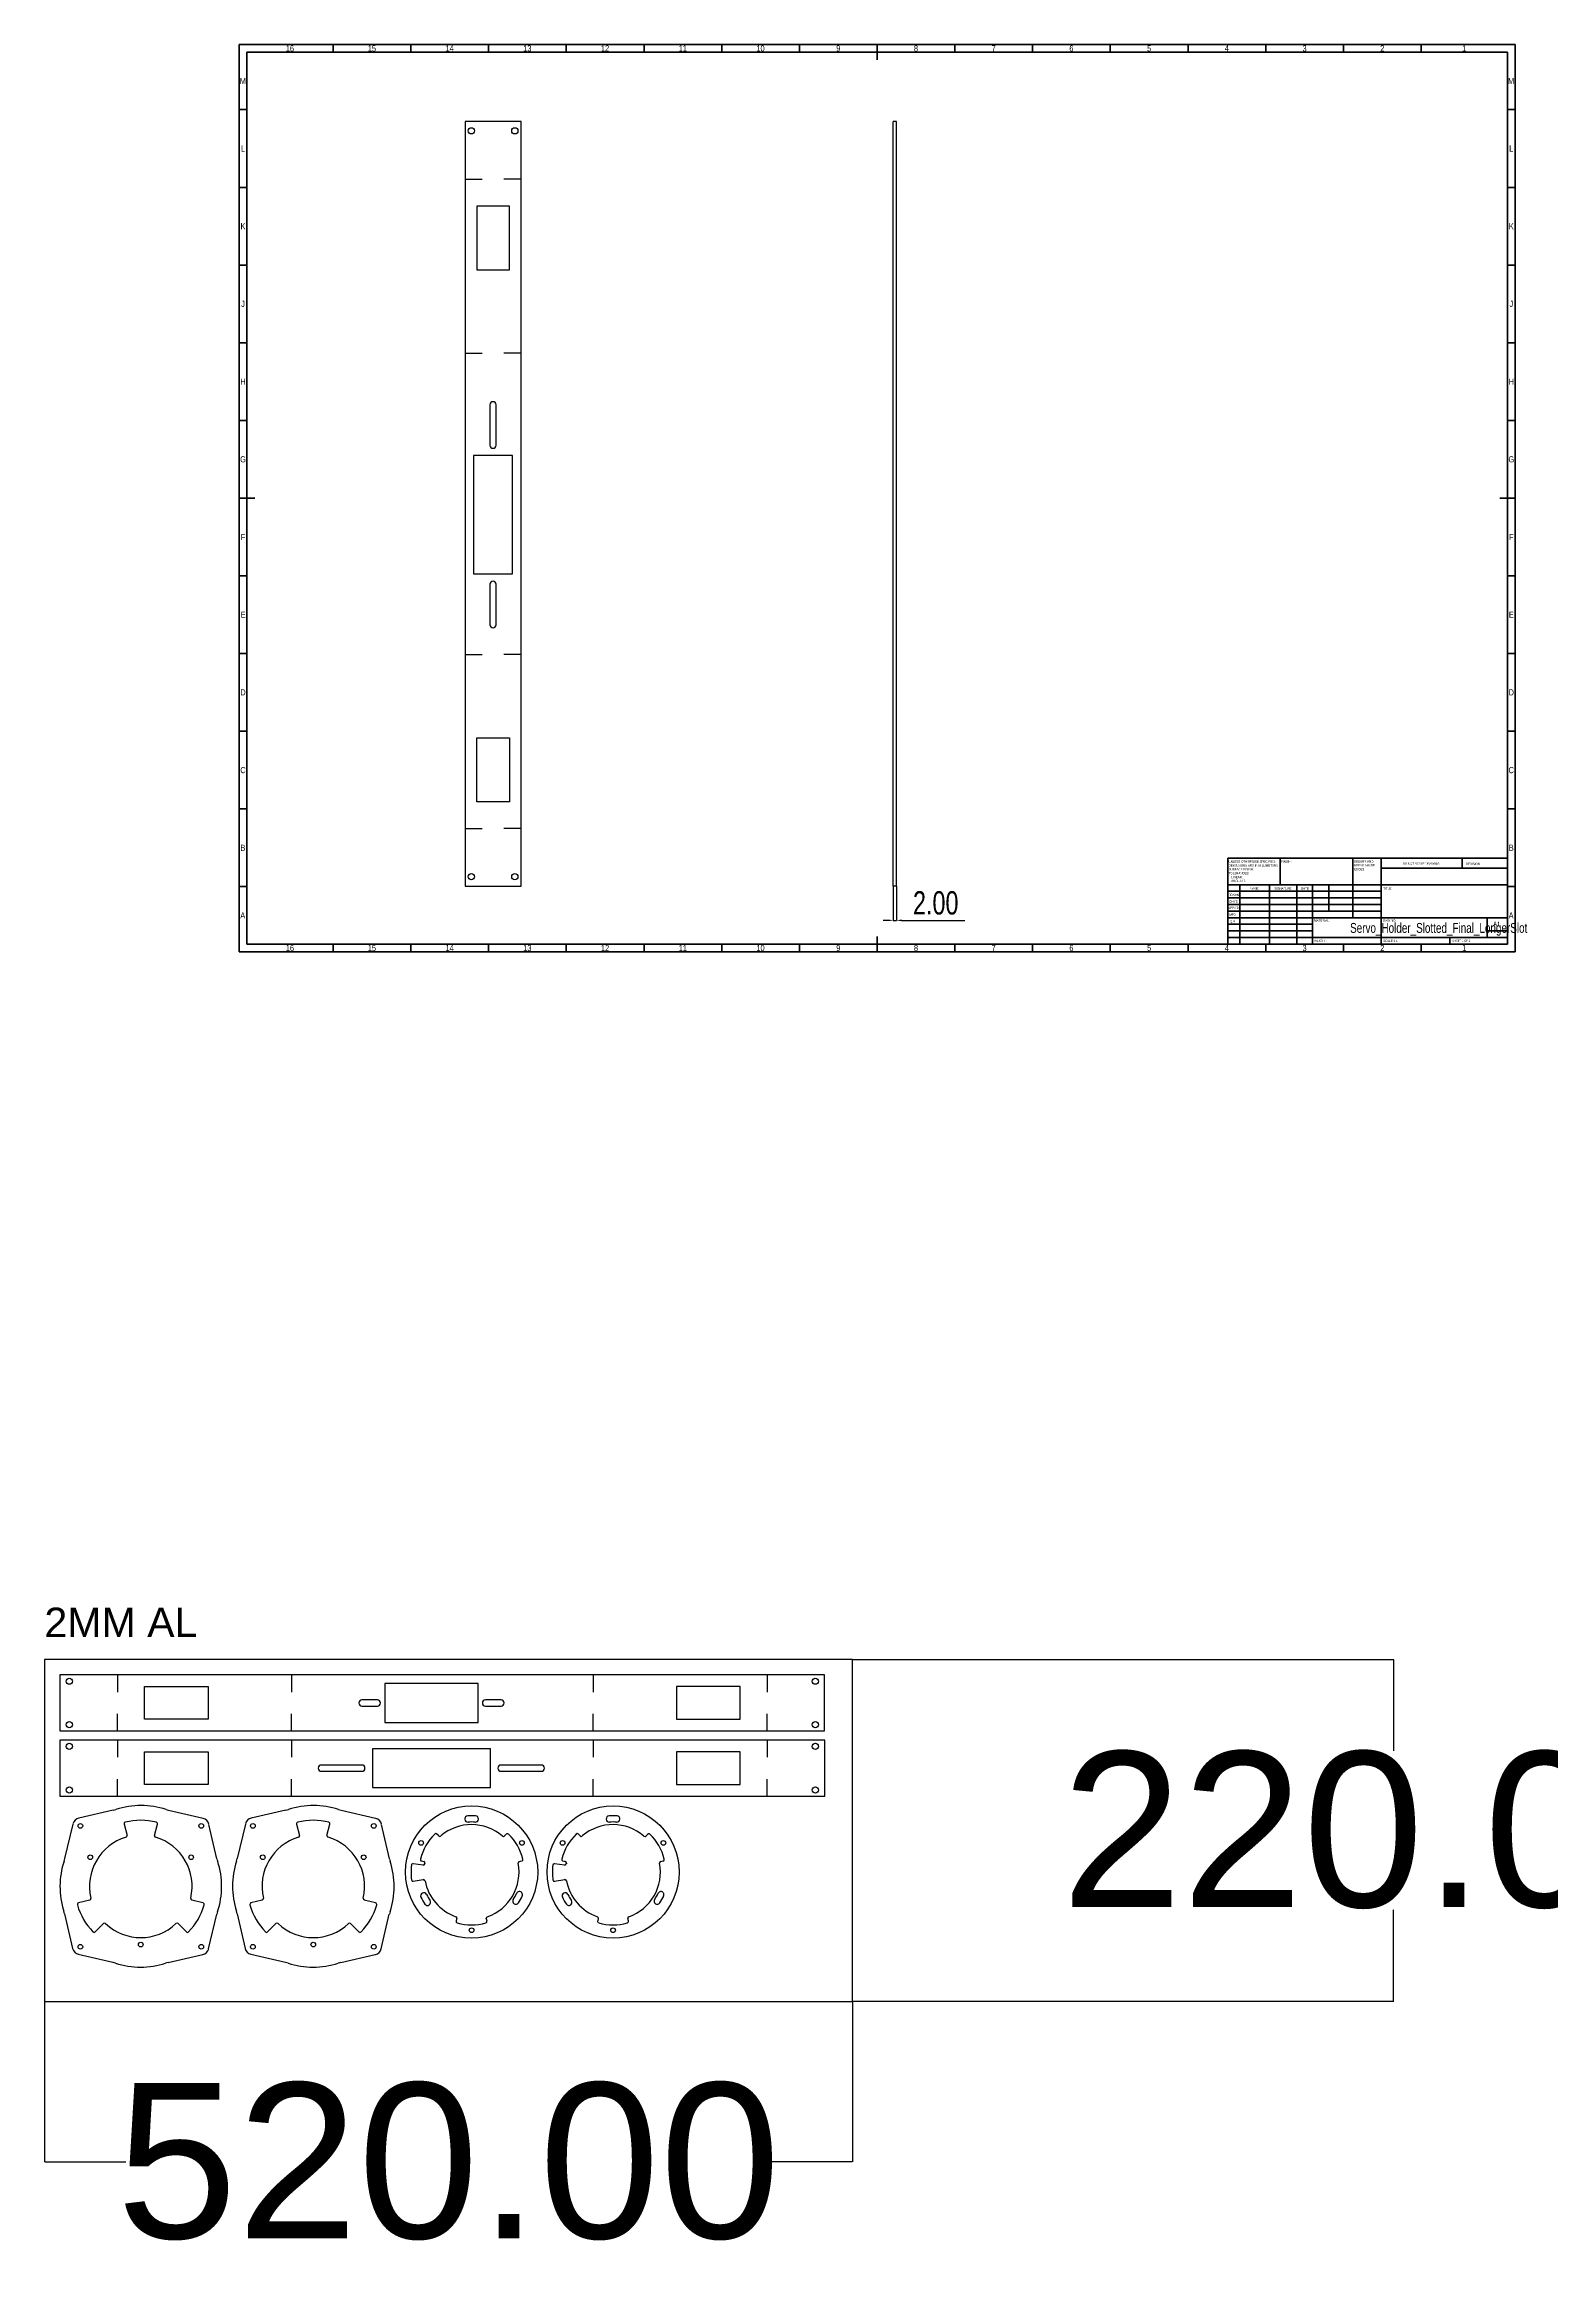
# Model space of a CAD drawing. Header units: inches. Extents: x -8 to 2414, y -1726 to 585.
# Drawn here: x 836 to 1806, y -1726 to -298 of the extents above; entities that cross this region are included whole.
import ezdxf

# ---------------------------------------------------------------- set-up
doc = ezdxf.new("R2010")
doc.units = ezdxf.units.IN
doc.header["$MEASUREMENT"] = 0
doc.styles.add('SLDTEXTSTYLE0', font='TXT', dxfattribs={"width": 0.75})
doc.styles.add('SLDTEXTSTYLE1', font='TXT', dxfattribs={"width": 0.686449})
doc.styles.add('SLDTEXTSTYLE2', font='TXT', dxfattribs={"width": 0.6875})
doc.styles.get("Standard").update_dxf_attribs({"font": 'arial.ttf'})
doc.dimstyles.new('SLDDIMSTYLE1', dxfattribs={"dimtxt": 15, "dimasz": 3.302, "dimexe": 0, "dimexo": 0.0625, "dimgap": 3.75, "dimtad": 1, "dimrnd": 1e-09, "dimzin": 4, "dimdsep": 46, "dimtxsty": 'SLDTEXTSTYLE0', "dimsah": 1, "dimcen": 0.09, "dimadec": 0, "dimazin": 1, "dimtfac": 1, "dimtmove": 0, "dimatfit": 0, "dimfxl": 0, "dimfrac": 2, "dimtolj": 1, "dimtzin": 12, "dimarcsym": 0})
doc.dimstyles.get("Standard").update_dxf_attribs({"dimtxt": 100, "dimasz": 0.18, "dimexe": 0.18, "dimexo": 0.0625, "dimgap": 0.09, "dimtad": 0, "dimtih": 1, "dimtoh": 1, "dimzin": 0, "dimdsep": 46, "dimtxsty": 'Standard', "dimcen": 0.09, "dimadec": 0, "dimazin": 0, "dimtfac": 1, "dimtofl": 0, "dimtmove": 0, "dimatfit": 3, "dimfxl": 0, "dimtolj": 1, "dimtzin": 0, "dimarcsym": 0})

# ---------------------------------------------------------------- blocks, each defined once
blk = doc.blocks.new('SW_NOTE_0')
at = {"color": 0, "linetype": 'Continuous', "lineweight": 0, "char_height": 1.5, "attachment_point": 1, "style": 'SLDTEXTSTYLE0'}
for s, insert in [('UNLESS OTHERWISE SPECIFIED:', (0, 1.9)), ('TOLERANCES:', (0, -5.6)), ('DIMENSIONS ARE IN MILLIMETERS', (0, -0.6)), ('SURFACE FINISH:', (0, -3.1)), ('ANGULAR:', (1.7, -10.6)), ('LINEAR:', (1.7, -8.1))]:
    blk.add_mtext(s, dxfattribs=dict(at, insert=insert))
blk = doc.blocks.new('SW_NOTE_0_1')
at = {"color": 0, "linetype": 'Continuous', "lineweight": 0, "char_height": 1.5, "attachment_point": 1, "style": 'SLDTEXTSTYLE0'}
for s, insert in [('DEBURR AND', (0, 1.9)), ('BREAK SHARP', (0, -0.6)), ('EDGES', (0, -3.1))]:
    blk.add_mtext(s, dxfattribs=dict(at, insert=insert))
blk = doc.blocks.new('*D320')
at = {"color": 0, "linetype": 'Continuous', "lineweight": -2, "transparency": 16777216}
for p, q in [((1382.4, -839.8), (1382.4, -861.8)), ((1384.4, -839.8), (1384.4, -861.8)), ((1379.1, -861.8), (1375.8, -861.8)), ((1382.4, -861.8), (1384.4, -861.8)), ((1387.7, -861.8), (1428.5, -861.8))]:
    blk.add_line(p, q, dxfattribs=at)
at = {"color": 0, "linetype": 'Continuous', "transparency": 16777216}
for points in [[(1379.1, -861.2), (1379.1, -862.3), (1382.4, -861.8)], [(1387.7, -861.2), (1387.7, -862.3), (1384.4, -861.8)]]:
    blk.add_solid(points, dxfattribs=at)
at = {"layer": 'Defpoints', "color": 0, "linetype": 'Continuous', "transparency": 16777216}
for p in [(1382.4, -839.7), (1384.4, -839.7), (1384.4, -861.8)]:
    blk.add_point(p, dxfattribs=at)
at = {"color": 0, "linetype": 'Continuous', "lineweight": 18, "transparency": 16777216, "insert": (1409.7, -843), "char_height": 15, "attachment_point": 2, "style": 'SLDTEXTSTYLE0'}
blk.add_mtext('\\A1;2.00', dxfattribs=at)
blk = doc.blocks.new('TUTU67')
at = {"color": 7, "linetype": 'Continuous', "lineweight": 25}
for p, q in [((1106.9, -347.7), (1106.9, -839.7)), ((1142.9, -347.7), (1106.9, -347.7)), ((1142.9, -839.7), (1142.9, -347.7)), ((1135.4, -402.1), (1114.4, -402.1)), ((1114.4, -402.1), (1114.4, -443.1)), ((1135.4, -443.1), (1135.4, -402.1)), ((1114.4, -443.1), (1135.4, -443.1)), ((1122.9, -530), (1122.9, -556)), ((1126.9, -556), (1126.9, -530)), ((1137.4, -562.7), (1112.4, -562.7)), ((1112.4, -562.7), (1112.4, -638.7)), ((1137.4, -638.7), (1137.4, -562.7)), ((1112.4, -638.7), (1137.4, -638.7)), ((1122.9, -645.5), (1122.9, -671.5)), ((1126.9, -671.5), (1126.9, -645.5)), ((1114.4, -744.4), (1135.4, -744.4)), ((1114.4, -785.4), (1114.4, -744.4)), ((1135.4, -744.4), (1135.4, -785.4)), ((1135.4, -785.4), (1114.4, -785.4)), ((1106.9, -839.7), (1142.9, -839.7))]:
    blk.add_line(p, q, dxfattribs=at)
at = {"color": 3}
for p, q in [((1106.9, -384.7), (1117.9, -384.7)), ((1142.9, -384.7), (1131.9, -384.7)), ((1106.9, -496.7), (1117.9, -496.7)), ((1142.9, -496.7), (1131.9, -496.7)), ((1106.9, -690.7), (1117.9, -690.7)), ((1142.9, -690.7), (1131.9, -690.7)), ((1106.9, -802.7), (1117.9, -802.7)), ((1142.9, -802.7), (1131.9, -802.7))]:
    blk.add_line(p, q, dxfattribs=at)
at = {"color": 7, "linetype": 'Continuous', "lineweight": 25}
for centre in [(1110.9, -353.7), (1138.9, -353.7), (1110.9, -833.7), (1138.9, -833.7)]:
    blk.add_circle(centre, 2, dxfattribs=at)
for centre, start, end in [((1124.9, -530), 0, 180), ((1124.9, -556), 180, 0), ((1124.9, -645.5), 0, 180), ((1124.9, -671.5), 180, 0)]:
    blk.add_arc(centre, 2, start, end, dxfattribs=at)
blk = doc.blocks.new('TU76U67')
at = {"color": 7, "linetype": 'Continuous', "lineweight": 25}
for p, q in [((228, -328.9), (228, -820.9)), ((264, -328.9), (228, -328.9)), ((264, -820.9), (264, -328.9)), ((256.5, -383.2), (235.5, -383.2)), ((235.5, -383.2), (235.5, -424.2)), ((256.5, -424.2), (256.5, -383.2)), ((235.5, -424.2), (256.5, -424.2)), ((244, -537.1), (244, -547.1)), ((248, -547.1), (248, -537.1)), ((258.5, -551.9), (233.5, -551.9)), ((233.5, -551.9), (233.5, -611.9)), ((258.5, -611.9), (258.5, -551.9)), ((233.5, -611.9), (258.5, -611.9)), ((244, -616.6), (244, -626.6)), ((248, -626.6), (248, -616.6)), ((235.5, -725.5), (256.5, -725.5)), ((235.5, -766.5), (235.5, -725.5)), ((256.5, -725.5), (256.5, -766.5)), ((256.5, -766.5), (235.5, -766.5)), ((228, -820.9), (264, -820.9))]:
    blk.add_line(p, q, dxfattribs=at)
at = {"color": 3}
for p, q in [((228, -365.9), (239, -365.9)), ((264, -365.9), (253, -365.9)), ((228, -477.9), (239, -477.9)), ((264, -477.9), (253, -477.9)), ((228, -671.9), (239, -671.9)), ((264, -671.9), (253, -671.9)), ((228, -783.9), (239, -783.9)), ((264, -783.9), (253, -783.9))]:
    blk.add_line(p, q, dxfattribs=at)
at = {"color": 7, "linetype": 'Continuous', "lineweight": 25}
for centre in [(232, -334.9), (260, -334.9), (232, -814.9), (260, -814.9)]:
    blk.add_circle(centre, 2, dxfattribs=at)
for centre, start, end in [((246, -537.1), 0, 180), ((246, -547.1), 180, 0), ((246, -616.6), 0, 180), ((246, -626.6), 180, 0)]:
    blk.add_arc(centre, 2, start, end, dxfattribs=at)
blk = doc.blocks.new('RTU6TU67')
at = {"color": 7, "linetype": 'Continuous', "lineweight": 25}
for p, q in [((1963.4, -595.8), (1962.3, -594.6)), ((2006.9, -594.7), (2005.8, -595.8)), ((1953.4, -614.6), (1947, -613.7)), ((1952.4, -611.9), (1953.8, -612.2)), ((2015.3, -612.2), (2016.8, -611.9)), ((1947, -624.9), (1953.5, -623.9)), ((1975.1, -649), (1974.7, -650.5)), ((1994.5, -650.5), (1994, -649))]:
    blk.add_line(p, q, dxfattribs=at)
for centre, radius in [((1984.6, -619), 42.5), ((1952.1, -600.3), 1.5), ((2017, -600.3), 1.5), ((1984.6, -656.5), 1.5)]:
    blk.add_circle(centre, radius, dxfattribs=at)
for centre, radius, start, end in [((1982.2, -584.9), 2, 94, 274), ((1984.6, -619), 36.2, 86, 94), ((1987, -584.9), 2, 266, 86), ((1984.6, -619), 34, 134.1613, 165.7635), ((1961.6, -595.3), 1, 45, 134.1613), ((1964.1, -595.1), 1, 225, 310.4788), ((1984.6, -619), 30.5, 49.3192, 130.4788), ((1984.6, -619), 32.2, 86, 94), ((2005.1, -595.1), 1, 229.3192, 317.5), ((2007.6, -595.4), 1, 45.7635, 137.5), ((1984.6, -619), 34, 14.2365, 45.7635), ((1946.8, -614.7), 1, 81.9687, 173.4767), ((1952.6, -610.9), 1, 165.7635, 257.5), ((1953.5, -613.6), 1, 261.9687, 350.1495), ((1953.6, -613.2), 1, 349.3192, 77.5), ((1984.6, -619), 30.5, 169.3192, 170.1495), ((1984.6, -619), 30.5, 289.3192, 10.6808), ((2015.5, -613.2), 1, 102.5, 190.6808), ((2016.6, -610.9), 1, 282.5, 14.2365), ((1984.6, -619), 39, 173.4767, 187.4608), ((1946.9, -624), 1, 187.4608, 278.9687), ((1953.6, -624.9), 1, 10.7879, 98.9687), ((1984.6, -619), 30.5, 190.7879, 250.6808), ((1953.8, -634.4), 2, 26.4687, 206.4687), ((1984.6, -619), 36.4, 206.4687, 214.4687), ((1956.2, -638.5), 2, 214.4687, 34.4687), ((1984.6, -619), 32.4, 206.4687, 214.4687), ((2013, -637.8), 2, 146.6036, 326.6036), ((1984.6, -619), 32.1, 326.6036, 334.6036), ((2015.3, -633.6), 2, 334.6036, 154.6036), ((1984.6, -619), 36.1, 326.6036, 334.6036), ((1974.2, -648.7), 1, 342.5, 70.6808), ((1975.6, -650.8), 1, 162.5, 254.2365), ((1984.6, -619), 34, 254.2365, 285.7635), ((1993.5, -650.8), 1, 285.7635, 17.5), ((1995, -648.7), 1, 109.3192, 197.5)]:
    blk.add_arc(centre, radius, start, end, dxfattribs=at)
blk = doc.blocks.new('TYTRY54')
at = {"color": 7, "linetype": 'Continuous', "lineweight": 25}
for p, q in [((2257.1, -599.6), (2251.8, -621.8)), ((2283.1, -590.7), (2260.9, -595.8)), ((2290, -599.6), (2292, -606.9)), ((2309.6, -606.9), (2311.5, -599.6)), ((2340.9, -596.1), (2318.7, -590.8)), ((2349.8, -622.1), (2344.6, -599.8)), ((2267.9, -648.5), (2260.7, -650.4)), ((2340.8, -650.4), (2333.6, -648.5)), ((2251.7, -657.3), (2256.9, -679.6)), ((2271.4, -669), (2276.7, -663.7)), ((2324.8, -663.7), (2330.1, -669)), ((2344.4, -679.9), (2349.7, -657.6)), ((2260.6, -683.4), (2282.9, -688.6)), ((2318.4, -688.7), (2340.7, -683.6))]:
    blk.add_line(p, q, dxfattribs=at)
for centre in [(2261.9, -600.8), (2339.7, -600.8), (2268.3, -621), (2333.2, -621), (2261.9, -678.6), (2300.8, -677.2), (2339.7, -678.6)]:
    blk.add_circle(centre, 1.5, dxfattribs=at)
for centre, radius, start, end in [((2262, -600.7), 5, 103.0367, 166.6553), ((2278.6, -571.2), 20, 283.0367, 287.9131), ((2300.8, -639.7), 52, 71.7789, 107.9131), ((2291, -599.4), 1, 103.6192, 195), ((2300.8, -639.7), 42.5, 76.3808, 103.6192), ((2310.5, -599.4), 1, 345, 76.3808), ((2323.3, -571.3), 20, 251.7789, 256.6553), ((2339.8, -600.9), 5, 13.0367, 76.6553), ((2300.8, -639.7), 33, 106.6854, 193.3146), ((2291, -607.1), 1, 286.6854, 15), ((2310.5, -607.1), 1, 165, 253.3146), ((2300.8, -639.7), 33, 346.6854, 73.3146), ((2300.8, -639.7), 52, 161.7789, 197.9131), ((2232.4, -617.2), 20, 341.7789, 346.6553), ((2369.3, -617.6), 20, 193.0367, 197.9131), ((2300.8, -639.7), 52, 341.7789, 17.9131), ((2232.3, -661.9), 20, 13.0367, 17.9131), ((2261, -651.4), 1, 105, 196.3808), ((2300.8, -639.7), 42.5, 196.3808, 223.6192), ((2267.7, -647.5), 1, 285, 13.3146), ((2300.8, -639.7), 42.5, 316.3808, 343.6192), ((2333.9, -647.5), 1, 166.6854, 255), ((2340.6, -651.4), 1, 343.6192, 75), ((2369.2, -662.2), 20, 161.7789, 166.6553), ((2270.7, -668.3), 1, 223.6192, 315), ((2277.4, -664.4), 1, 46.6854, 135), ((2300.8, -639.7), 33, 226.6854, 313.3146), ((2324.1, -664.4), 1, 45, 133.3146), ((2330.8, -668.3), 1, 225, 316.3808), ((2261.8, -678.5), 5, 193.0367, 256.6553), ((2339.6, -678.7), 5, 283.0367, 346.6553), ((2278.3, -708.1), 20, 71.7789, 76.6553), ((2300.8, -639.7), 52, 251.7789, 287.9131), ((2322.9, -708.2), 20, 103.0367, 107.9131)]:
    blk.add_arc(centre, radius, start, end, dxfattribs=at)
blk = doc.blocks.new('*D335')
at = {"color": 0, "lineweight": -2, "transparency": 16777216}
for p, q in [((836.2, -1557.5), (836.2, -1660.8)), ((1356.2, -1557.5), (1356.2, -1660.8)), ((836.4, -1660.6), (888.7, -1660.6)), ((1356, -1660.6), (1303.7, -1660.6))]:
    blk.add_line(p, q, dxfattribs=at)
at = {"color": 0, "transparency": 16777216}
for points in [[(836.4, -1660.5), (836.4, -1660.6), (836.2, -1660.6)], [(1356, -1660.5), (1356, -1660.6), (1356.2, -1660.6)]]:
    blk.add_solid(points, dxfattribs=at)
at = {"layer": 'Defpoints', "color": 0, "transparency": 16777216}
for p in [(836.2, -1557.4), (1356.2, -1557.4), (836.2, -1660.6)]:
    blk.add_point(p, dxfattribs=at)
at = {"color": 0, "transparency": 16777216, "insert": (1096.2, -1660.6), "char_height": 100, "attachment_point": 5}
blk.add_mtext('\\A1;520.00', dxfattribs=at)
blk = doc.blocks.new('*D336')
at = {"color": 0, "lineweight": -2, "transparency": 16777216}
for p, q in [((1356.3, -1337.4), (1704.4, -1337.4)), ((1704.2, -1337.6), (1704.2, -1396.3)), ((1704.2, -1557.2), (1704.2, -1498.6)), ((1356.3, -1557.4), (1704.4, -1557.4))]:
    blk.add_line(p, q, dxfattribs=at)
at = {"color": 0, "transparency": 16777216}
for points in [[(1704.2, -1337.6), (1704.2, -1337.6), (1704.2, -1337.4)], [(1704.2, -1557.2), (1704.2, -1557.2), (1704.2, -1557.4)]]:
    blk.add_solid(points, dxfattribs=at)
at = {"layer": 'Defpoints', "color": 0, "transparency": 16777216}
for p in [(1356.2, -1337.4), (1704.2, -1337.4), (1356.2, -1557.4)]:
    blk.add_point(p, dxfattribs=at)
at = {"color": 0, "transparency": 16777216, "insert": (1704.2, -1447.4), "char_height": 100, "attachment_point": 5}
blk.add_mtext('\\A1;220.00', dxfattribs=at)

msp = doc.modelspace()

# ---------------------------------------------------------------- linework, layer by layer
at = {"color": 7, "linetype": 'Continuous', "lineweight": 70}
for p, q in [((961.529, -882.058), (961.529, -298.058)), ((961.529, -298.058), (1782.529, -298.058)), ((1782.529, -298.058), (1782.529, -882.058)), ((966.529, -877.058), (966.529, -303.058)), ((966.529, -303.058), (1777.529, -303.058)), ((1777.529, -303.058), (1777.529, -877.058)), ((1782.529, -882.058), (961.529, -882.058)), ((1777.529, -877.058), (966.529, -877.058))]:
    msp.add_line(p, q, dxfattribs=at)
at = {"color": 7, "linetype": 'Continuous', "lineweight": 35}
for p, q in [((1022.029, -303.058), (1022.029, -298.058)), ((1072.029, -303.058), (1072.029, -298.058)), ((1122.029, -303.058), (1122.029, -298.058)), ((1172.029, -303.058), (1172.029, -298.058)), ((1222.029, -303.058), (1222.029, -298.058)), ((1272.029, -303.058), (1272.029, -298.058)), ((1322.029, -303.058), (1322.029, -298.058)), ((1372.029, -298.058), (1372.029, -308.058)), ((1372.029, -303.058), (1372.029, -298.058)), ((1422.029, -303.058), (1422.029, -298.058)), ((1472.029, -303.058), (1472.029, -298.058)), ((1522.029, -303.058), (1522.029, -298.058)), ((1572.029, -303.058), (1572.029, -298.058)), ((1622.029, -303.058), (1622.029, -298.058)), ((1672.029, -303.058), (1672.029, -298.058)), ((1722.029, -303.058), (1722.029, -298.058)), ((966.529, -340.058), (961.529, -340.058)), ((1777.529, -340.058), (1782.529, -340.058)), ((966.529, -390.058), (961.529, -390.058)), ((1777.529, -390.058), (1782.529, -390.058)), ((966.529, -440.058), (961.529, -440.058)), ((1777.529, -440.058), (1782.529, -440.058)), ((966.529, -490.058), (961.529, -490.058)), ((1777.529, -490.058), (1782.529, -490.058)), ((966.529, -540.058), (961.529, -540.058)), ((1777.529, -540.058), (1782.529, -540.058)), ((961.529, -590.058), (971.529, -590.058)), ((966.529, -590.058), (961.529, -590.058)), ((1782.529, -590.058), (1772.529, -590.058)), ((1777.529, -590.058), (1782.529, -590.058)), ((966.529, -640.058), (961.529, -640.058)), ((1777.529, -640.058), (1782.529, -640.058)), ((966.529, -690.058), (961.529, -690.058)), ((1777.529, -690.058), (1782.529, -690.058)), ((966.529, -740.058), (961.529, -740.058)), ((1777.529, -740.058), (1782.529, -740.058)), ((966.529, -790.058), (961.529, -790.058)), ((1777.529, -790.058), (1782.529, -790.058)), ((966.529, -840.058), (961.529, -840.058)), ((1777.529, -840.058), (1782.529, -840.058)), ((1022.029, -877.058), (1022.029, -882.058)), ((1072.029, -877.058), (1072.029, -882.058)), ((1122.029, -877.058), (1122.029, -882.058)), ((1172.029, -877.058), (1172.029, -882.058)), ((1222.029, -877.058), (1222.029, -882.058)), ((1272.029, -877.058), (1272.029, -882.058)), ((1322.029, -877.058), (1322.029, -882.058)), ((1372.029, -882.058), (1372.029, -872.058)), ((1372.029, -877.058), (1372.029, -882.058)), ((1422.029, -877.058), (1422.029, -882.058)), ((1472.029, -877.058), (1472.029, -882.058)), ((1522.029, -877.058), (1522.029, -882.058)), ((1572.029, -877.058), (1572.029, -882.058)), ((1622.029, -877.058), (1622.029, -882.058)), ((1672.029, -877.058), (1672.029, -882.058)), ((1722.029, -877.058), (1722.029, -882.058))]:
    msp.add_line(p, q, dxfattribs=at)
at = {"color": 7, "linetype": 'Continuous', "lineweight": 25}
for p, q in [((1382.386, -839.739), (1382.386, -347.739)), ((1384.386, -347.739), (1382.386, -347.739)), ((1384.386, -839.739), (1384.386, -347.739)), ((1384.386, -839.739), (1382.386, -839.739))]:
    msp.add_line(p, q, dxfattribs=at)
at = {"color": 7, "linetype": 'Continuous', "lineweight": 50}
for p, q in [((1597.529, -821.808), (1777.529, -821.808)), ((1597.529, -821.808), (1597.529, -877.058)), ((1631.329, -838.808), (1631.329, -821.808)), ((1678.129, -821.808), (1678.129, -860.058)), ((1696.329, -821.808), (1696.329, -877.058)), ((1777.529, -828.183), (1696.329, -828.183)), ((1748.329, -828.183), (1748.329, -821.808)), ((1777.529, -838.808), (1597.529, -838.808)), ((1605.329, -838.808), (1605.329, -877.058)), ((1624.52, -838.808), (1624.52, -877.058)), ((1641.928, -838.808), (1641.928, -877.058)), ((1652.129, -877.058), (1652.129, -838.808)), ((1662.529, -855.808), (1662.529, -838.808)), ((1696.329, -843.058), (1597.529, -843.058)), ((1696.329, -847.308), (1597.529, -847.308)), ((1696.329, -851.558), (1597.529, -851.558)), ((1696.329, -855.808), (1597.529, -855.808)), ((1652.129, -860.058), (1597.529, -860.058)), ((1652.129, -864.308), (1597.529, -864.308)), ((1652.129, -868.558), (1597.529, -868.558)), ((1652.129, -860.058), (1777.529, -860.058)), ((1764.529, -872.808), (1764.529, -860.058)), ((1777.529, -868.558), (1764.529, -868.558)), ((1597.529, -872.808), (1777.529, -872.808)), ((1740.529, -877.058), (1740.529, -872.808))]:
    msp.add_line(p, q, dxfattribs=at)
msp.add_lwpolyline([(836.224, -1557.417), (1356.224, -1557.417), (1356.224, -1337.417), (836.224, -1337.417)], close=True)

# ---------------------------------------------------------------- block references
at = {"color": 3}
for name, p in [('TUTU67', (0, 0)), ('TYTRY54', (-1402.546, -843.71)), ('TYTRY54', (-1291.556, -843.71)), ('RTU6TU67', (-873.508, -855.189)), ('RTU6TU67', (-782.508, -855.189))]:
    msp.add_blockref(name, p, dxfattribs=at)
at = {"color": 7, "linetype": 'Continuous', "lineweight": 0}
for name, p in [('SW_NOTE_0', (1598.123, -825.071)), ('SW_NOTE_0_1', (1678.838, -824.989))]:
    msp.add_blockref(name, p, dxfattribs=at)
at = {"color": 3, "rotation": 270}
for name, p in [('TU76U67', (1667.101, -1119.402)), ('TUTU67', (1685.962, -282.467))]:
    msp.add_blockref(name, p, dxfattribs=at)

# ---------------------------------------------------------------- texts
at = {"color": 7, "linetype": 'Continuous', "lineweight": 0}
for s, insert, char_height, attachment_point, style in [('16', (994.199, -298.641), 3.9687, 2, 'SLDTEXTSTYLE0'), ('15', (1046.949, -298.641), 3.9687, 2, 'SLDTEXTSTYLE0'), ('14', (1096.949, -298.641), 3.9687, 2, 'SLDTEXTSTYLE0'), ('13', (1146.949, -298.641), 3.9687, 2, 'SLDTEXTSTYLE0'), ('12', (1196.949, -298.641), 3.9687, 2, 'SLDTEXTSTYLE0'), ('11', (1246.949, -298.641), 3.9687, 2, 'SLDTEXTSTYLE0'), ('10', (1296.949, -298.641), 3.9687, 2, 'SLDTEXTSTYLE0'), ('9', (1346.989, -298.641), 3.969, 2, 'SLDTEXTSTYLE0'), ('8', (1396.989, -298.641), 3.969, 2, 'SLDTEXTSTYLE0'), ('7', (1446.989, -298.641), 3.969, 2, 'SLDTEXTSTYLE0'), ('6', (1496.989, -298.641), 3.969, 2, 'SLDTEXTSTYLE0'), ('5', (1546.989, -298.641), 3.969, 2, 'SLDTEXTSTYLE0'), ('4', (1596.989, -298.641), 3.969, 2, 'SLDTEXTSTYLE0'), ('3', (1646.989, -298.641), 3.969, 2, 'SLDTEXTSTYLE0'), ('2', (1696.989, -298.641), 3.969, 2, 'SLDTEXTSTYLE0'), ('1', (1749.739, -298.641), 3.969, 2, 'SLDTEXTSTYLE0'), ('M', (963.891, -319.584), 3.969, 2, 'SLDTEXTSTYLE0'), ('M', (1779.891, -319.584), 3.969, 2, 'SLDTEXTSTYLE0'), ('L', (963.983, -363.084), 3.969, 2, 'SLDTEXTSTYLE0'), ('L', (1779.983, -363.084), 3.969, 2, 'SLDTEXTSTYLE0'), ('K', (964.017, -413.084), 3.969, 2, 'SLDTEXTSTYLE0'), ('K', (1780.017, -413.084), 3.969, 2, 'SLDTEXTSTYLE0'), ('J', (963.994, -463.084), 3.969, 2, 'SLDTEXTSTYLE0'), ('J', (1779.994, -463.084), 3.969, 2, 'SLDTEXTSTYLE0'), ('H', (964.019, -513.084), 3.969, 2, 'SLDTEXTSTYLE0'), ('H', (1780.019, -513.084), 3.969, 2, 'SLDTEXTSTYLE0'), ('G', (964.016, -563.084), 3.969, 2, 'SLDTEXTSTYLE0'), ('G', (1780.016, -563.084), 3.969, 2, 'SLDTEXTSTYLE0'), ('F', (963.987, -613.084), 3.969, 2, 'SLDTEXTSTYLE0'), ('F', (1779.987, -613.084), 3.969, 2, 'SLDTEXTSTYLE0'), ('E', (964.037, -663.084), 3.969, 2, 'SLDTEXTSTYLE0'), ('E', (1780.037, -663.084), 3.969, 2, 'SLDTEXTSTYLE0'), ('D', (963.982, -713.084), 3.969, 2, 'SLDTEXTSTYLE0'), ('D', (1779.982, -713.084), 3.969, 2, 'SLDTEXTSTYLE0'), ('C', (963.988, -763.084), 3.969, 2, 'SLDTEXTSTYLE0'), ('C', (1779.988, -763.084), 3.969, 2, 'SLDTEXTSTYLE0'), ('B', (963.999, -813.084), 3.969, 2, 'SLDTEXTSTYLE0'), ('B', (1779.999, -813.084), 3.969, 2, 'SLDTEXTSTYLE0'), ('FINISH:', (1631.9, -823.139), 1.5, 1, 'SLDTEXTSTYLE0'), ('DO NOT SCALE DRAWING', (1710.144, -824.525), 1.5, 1, 'SLDTEXTSTYLE0'), ('REVISION', (1750.856, -824.723), 1.5, 1, 'SLDTEXTSTYLE0'), ('NAME', (1611.851, -840.557), 1.5, 1, 'SLDTEXTSTYLE0'), ('SIGNATURE', (1627.562, -840.497), 1.5, 1, 'SLDTEXTSTYLE0'), ('DATE', (1644.744, -840.482), 1.5, 1, 'SLDTEXTSTYLE0'), ('TITLE:', (1697.619, -840.482), 1.5, 1, 'SLDTEXTSTYLE0'), ('A', (963.869, -856.584), 3.969, 2, 'SLDTEXTSTYLE0'), ("APPV'D", (1597.931, -852.992), 1.5, 1, 'SLDTEXTSTYLE0'), ('DRAWN', (1598.172, -844.674), 1.5, 1, 'SLDTEXTSTYLE1'), ("CHK'D", (1598.468, -848.896), 1.5, 1, 'SLDTEXTSTYLE0'), ('A', (1779.869, -856.584), 3.969, 2, 'SLDTEXTSTYLE0'), ('MFG', (1598.653, -857.343), 1.5, 1, 'SLDTEXTSTYLE0'), ('Q.A', (1599.038, -861.554), 1.5, 1, 'SLDTEXTSTYLE0'), ('MATERIAL:', (1653.175, -861.072), 1.5, 1, 'SLDTEXTSTYLE0'), ('Servo_Holder_Slotted_Final_LongerSlot', (1733.303, -863.451), 6.35, 2, 'SLDTEXTSTYLE0'), ('DWG NO.', (1697.482, -861.072), 1.5, 1, 'SLDTEXTSTYLE0'), ('A1', (1768.4, -862.652), 2.9104, 1, 'SLDTEXTSTYLE0'), ('16', (994.199, -877.584), 3.9687, 2, 'SLDTEXTSTYLE0'), ('15', (1046.949, -877.584), 3.9687, 2, 'SLDTEXTSTYLE0'), ('14', (1096.949, -877.584), 3.9687, 2, 'SLDTEXTSTYLE0'), ('13', (1146.949, -877.584), 3.9687, 2, 'SLDTEXTSTYLE0'), ('12', (1196.949, -877.584), 3.9687, 2, 'SLDTEXTSTYLE0'), ('11', (1246.949, -877.584), 3.9687, 2, 'SLDTEXTSTYLE0'), ('10', (1296.949, -877.584), 3.9687, 2, 'SLDTEXTSTYLE0'), ('9', (1346.989, -877.584), 3.969, 2, 'SLDTEXTSTYLE0'), ('8', (1396.989, -877.584), 3.969, 2, 'SLDTEXTSTYLE0'), ('7', (1446.989, -877.584), 3.969, 2, 'SLDTEXTSTYLE0'), ('6', (1496.989, -877.584), 3.969, 2, 'SLDTEXTSTYLE0'), ('5', (1546.989, -877.584), 3.969, 2, 'SLDTEXTSTYLE0'), ('4', (1596.989, -877.584), 3.969, 2, 'SLDTEXTSTYLE0'), ('3', (1646.989, -877.584), 3.969, 2, 'SLDTEXTSTYLE0'), ('WEIGHT:', (1653.147, -874.109), 1.4986, 1, 'SLDTEXTSTYLE0'), ('2', (1696.989, -877.584), 3.969, 2, 'SLDTEXTSTYLE0'), ('SCALE:1:1', (1697.603, -874.158), 1.5, 1, 'SLDTEXTSTYLE0'), ('SHEET 1 OF 1', (1742.007, -874.158), 1.5, 1, 'SLDTEXTSTYLE2'), ('1', (1749.739, -877.584), 3.969, 2, 'SLDTEXTSTYLE0')]:
    msp.add_mtext(s, dxfattribs=dict(at, insert=insert, char_height=char_height, attachment_point=attachment_point, style=style))
at = {"insert": (836.232, -1304.052), "char_height": 18.9379, "attachment_point": 1}
msp.add_mtext_dynamic_manual_height_columns('2MM AL', width=104.37818, gutter_width=1, heights=[0], dxfattribs=at)

# ---------------------------------------------------------------- dimensions: what is measured, and where the dimension line sits
at = {"color": 7, "linetype": 'Continuous', "lineweight": 18}
dim = msp.add_linear_dim(base=(1384.386, -861.797), p1=(1382.386, -839.739), p2=(1384.386, -839.739), dimstyle='SLDDIMSTYLE1', dxfattribs=at)
dim.commit()
dim.dimension.update_dxf_attribs({"geometry": '*D320', "text_midpoint": (1409.74, -861.797), "dimtype": 160})
dim = msp.add_linear_dim(base=(1704.206, -1337.417), p1=(1356.224, -1557.417), p2=(1356.224, -1337.417), angle=90, dimstyle='Standard')
dim.commit()
dim.dimension.update_dxf_attribs({"geometry": '*D336', "text_midpoint": (1704.206, -1447.417)})
dim = msp.add_linear_dim(base=(836.224, -1660.576), p1=(1356.224, -1557.417), p2=(836.224, -1557.417), dimstyle='Standard')
dim.commit()
dim.dimension.update_dxf_attribs({"geometry": '*D335', "text_midpoint": (1096.224, -1660.576)})

doc.saveas('drawing.dxf')
